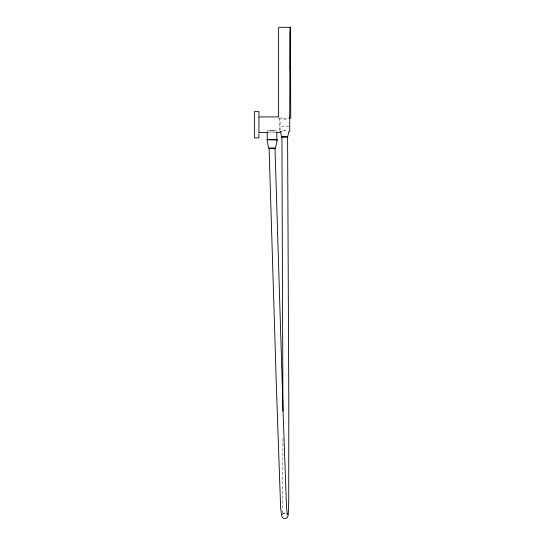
<?xml version="1.0" encoding="UTF-8"?>
<svg xmlns="http://www.w3.org/2000/svg" width="546" height="546" viewBox="0 0 546 546"><rect width="100%" height="100%" fill="white"/><g stroke="black" fill="none" stroke-linecap="round" stroke-linejoin="round"><path stroke-width="0.41" stroke-dasharray="2.73 2.05" d="M282.548 512.953L282.958 437.339M282.548 514.291L284.241 513.042L286.411 513.336M288.506 117.875L287.913 118.195M284.234 513.103L285.408 513.076M288.82 126.768L279.873 126.768L280.248 130.05M269.123 130.808L267.247 130.808L267.247 131.989M274.966 130.808L276.842 130.808L276.842 131.989M268.052 132.576L276.044 132.576M278.61 118.189L280.125 118.694L280.125 126.768M280.439 117.663L279.859 117.288M279.368 118.441L279.368 132.487M283.21 513.54L282.432 514.387L283.251 513.533"/><path stroke-width="0.82" d="M289.708 118.189L290.015 27.805M288.834 131.566L287.701 136.869L281.64 136.869L280.501 131.566M290.745 69.956L290.219 69.956L290.219 31.6L290.745 31.6M280.275 131.955L279.859 132.214L282.002 131.04M282.924 411.199L281.927 136.896M287.223 514.079L287.025 513.663L287.401 514.503L286.514 507.37L283.299 417.833L275 148.416L269.11 148.573L276.249 382.548L280.63 507.65L281.668 515.813L282.494 517.588L284.35 518.7L287.019 517.895L288.274 515.076L288.752 498.252L288.779 394.594L287.599 136.937L281.702 136.971M275 148.416L269.11 148.573M286.056 118.885L283.975 119.008M283.975 130.494L285.367 130.494M259.009 116.926L278.61 116.926L278.61 27.805L278.863 27.3L290.472 27.3L290.725 118.189M269.649 130.808L274.447 130.808M259.009 132.576L267.499 132.576M276.747 132.576L279.279 132.576M268.652 139.899L275.437 139.899M275.853 139.899L276.201 139.899M276.481 139.899L276.842 139.899L276.842 132.576M281.62 118.27L282.002 118.462M289.721 117.677L289.721 131.825M267.247 132.576L267.247 139.899M258.92 116.093L258.92 111.623L254.375 111.623L254.375 137.879L258.92 137.879L258.92 134.029M258.92 117.008L258.92 132.487M277.095 140.404L275.58 147.973L268.509 147.973L266.994 139.394L277.095 139.394L277.095 140.404"/></g></svg>
